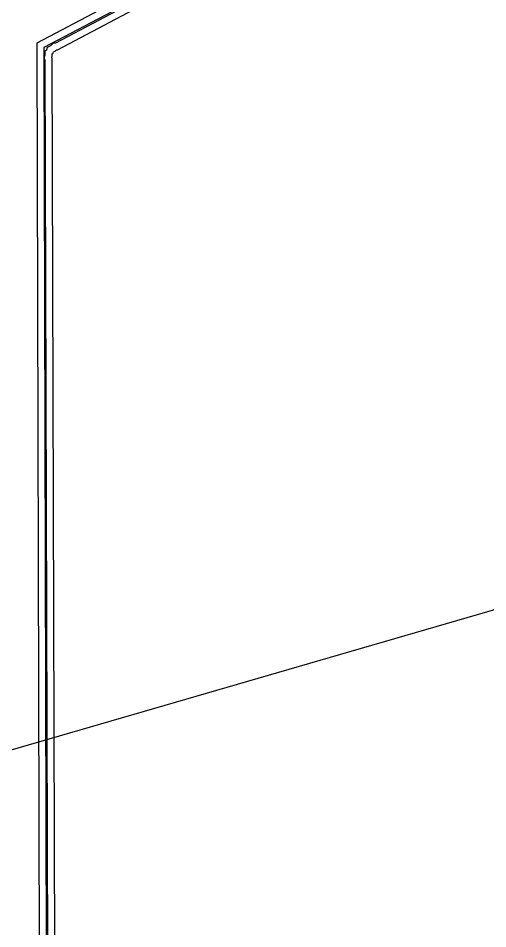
# Model space of a CAD drawing. Extents: x -122 to 0, y 0 to 97.
# Drawn here: x -27.87 to -17.76, y 51.24 to 70.86 of the extents above; entities that cross this region are included whole.
import ezdxf

# ---------------------------------------------------------------- set-up
doc = ezdxf.new("R2010")
doc.units = 0
doc.layers.add('milling', color=1, linetype='CONTINUOUS')
doc.layers.add('rapid_move', color=62, linetype='CONTINUOUS')

msp = doc.modelspace()

# ---------------------------------------------------------------- linework, layer by layer
at = {"layer": 'milling'}
for p, q in [((-24.6262, 71.8312), (-27.473, 70.3241)), ((-24.4625, 71.7481), (-27.3228, 70.2339)), ((-27.062, 70.3343), (-24.5575, 71.6602)), ((-27.0246, 70.1844), (-24.4396, 71.5528)), ((-27.473, 70.3241), (-27.3819, 37.062)), ((-27.2387, 70.2408), (-27.1685, 70.2779)), ((-27.1685, 70.2779), (-27.1126, 70.3342)), ((-27.1126, 70.3342), (-27.062, 70.3343)), ((-27.3228, 70.2339), (-27.232, 37.1242)), ((-27.3124, 70.0013), (-27.289, 70.0774)), ((-27.2892, 70.1566), (-27.2536, 70.1924)), ((-27.289, 70.0774), (-27.2892, 70.1566)), ((-27.2536, 70.1924), (-27.2387, 70.2408)), ((-27.1391, 70.0949), (-27.121, 70.113)), ((-27.139, 70.0547), (-27.1391, 70.0949)), ((-27.121, 70.113), (-27.1136, 70.1373)), ((-27.1136, 70.1373), (-27.0782, 70.156)), ((-27.0782, 70.156), (-27.0501, 70.1843)), ((-27.0501, 70.1843), (-27.0246, 70.1844)), ((-27.2886, 69.9565), (-27.3124, 70.0013)), ((-27.1991, 37.2475), (-27.2886, 69.9565)), ((-27.1507, 70.0166), (-27.139, 70.0547)), ((-27.1388, 69.9942), (-27.1507, 70.0166)), ((-27.0491, 37.2734), (-27.1388, 69.9942))]:
    msp.add_line(p, q, dxfattribs=at)
at = {"layer": 'rapid_move'}
msp.add_line((-81.7378, 39.4951), (-13.8217, 59.2207), dxfattribs=at)

doc.saveas('drawing.dxf')
